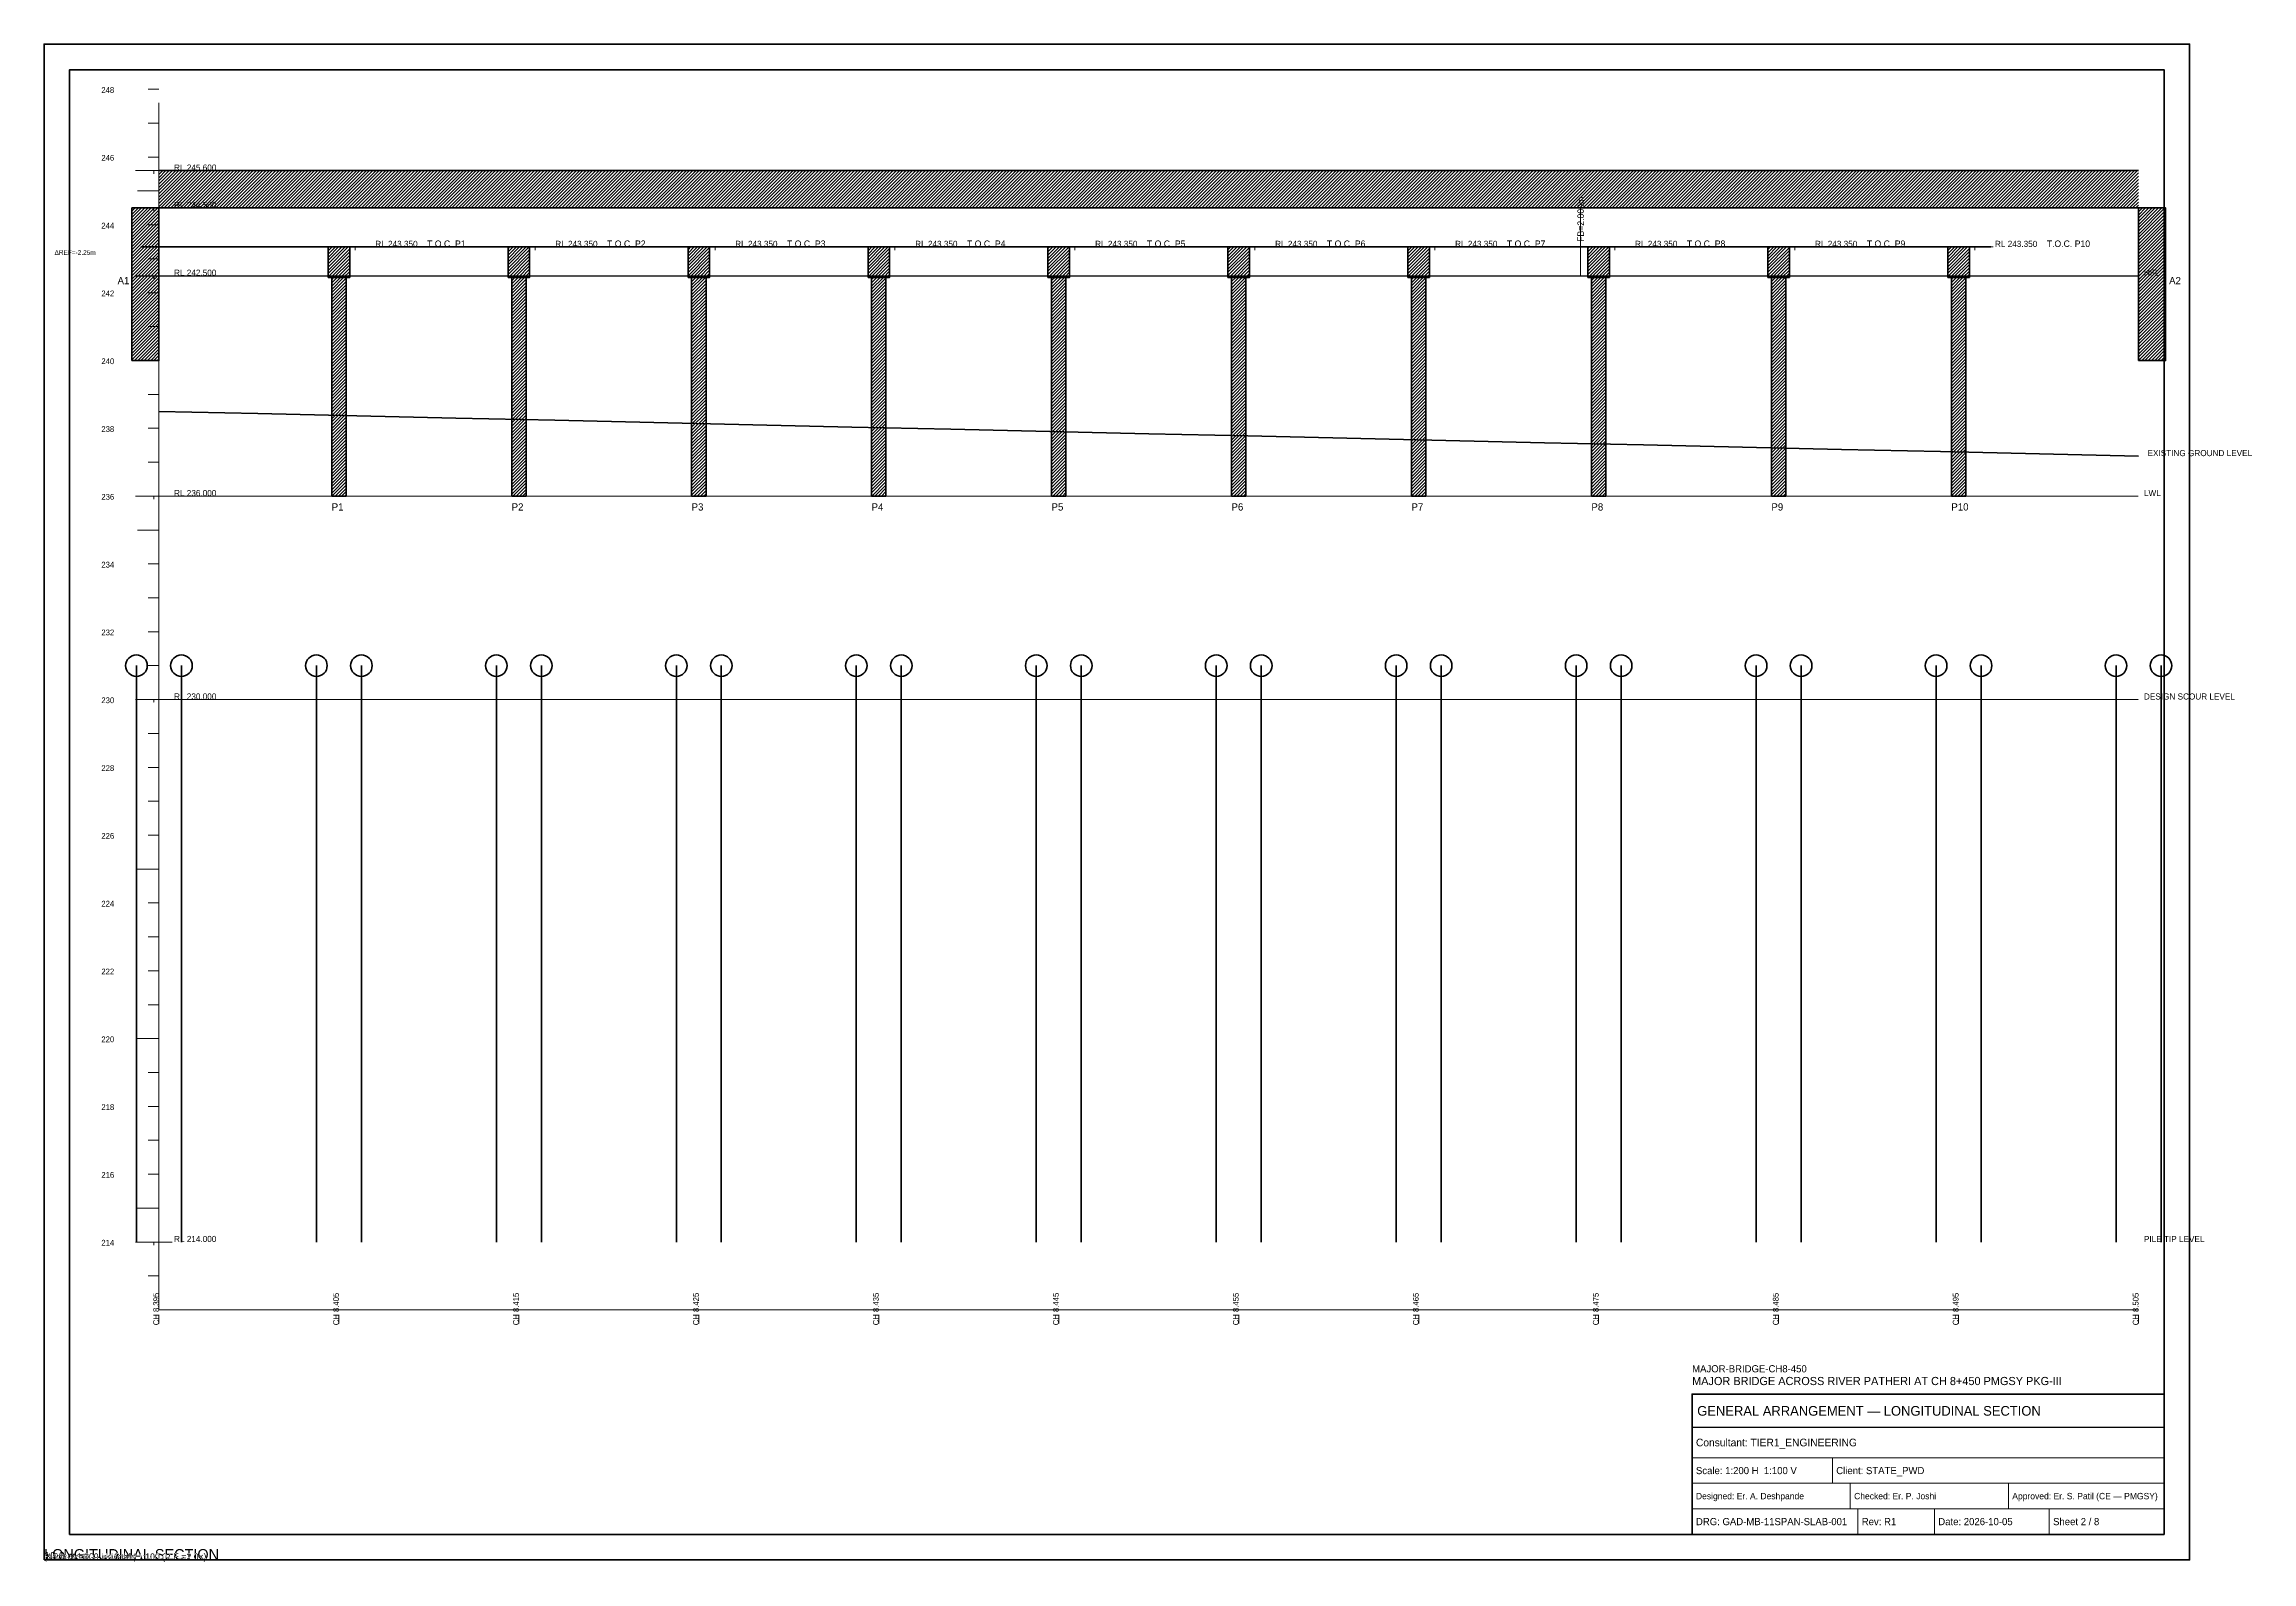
# Model space of a CAD drawing. Header units: metres. Extents: x 0 to 865, y -1 to 594.
import ezdxf

# ---------------------------------------------------------------- set-up
doc = ezdxf.new("R2010")
doc.units = ezdxf.units.M
doc.linetypes.add('DASHED', pattern=[0.5, 0.375, -0.125])
doc.linetypes.add('DASHED2', pattern=[0.25, 0.1875, -0.0625])
for name, color, linetype, lineweight in [('BORDER-INNER', 7, 'Continuous', 35), ('BORDER-OUTER', 7, 'Continuous', 70), ('CIVIL-CHAINAGE', 7, 'Continuous', 18), ('CIVIL-GROUND', 3, 'Continuous', 35), ('CIVIL-HFL', 5, 'DASHED', 25), ('CIVIL-LWL', 4, 'DASHED', 18), ('CIVIL-SCOUR', 1, 'DASHED2', 18), ('DIM-CHAINAGE', 3, 'Continuous', 18), ('DIM-LEVEL', 3, 'Continuous', 18), ('DIM-LINEAR', 3, 'Continuous', 18), ('FOUND-PILE', 4, 'Continuous', 35), ('STRUC-HATCHING', 8, 'Continuous', 18), ('STRUC-SECTION', 2, 'Continuous', 35), ('SUB-ABUT', 3, 'Continuous', 35), ('SUB-PIER', 2, 'Continuous', 35), ('SUPER-DECK', 2, 'Continuous', 50), ('TEXT-GENERAL', 7, 'Continuous', 18), ('TEXT-HEADER', 7, 'Continuous', 25), ('TEXT-LEVEL', 5, 'Continuous', 18), ('TEXT-SPEC', 7, 'Continuous', 13), ('TEXT-TITLE', 7, 'Continuous', 25), ('TITLEBLK-BOX', 7, 'Continuous', 50), ('TITLEBLK-TEXT', 7, 'Continuous', 18)]:
    doc.layers.add(name, color=color, linetype=linetype, lineweight=lineweight)

msp = doc.modelspace()

# ---------------------------------------------------------------- hatches: boundary and pattern name
at = {"layer": 'STRUC-HATCHING'}
h = msp.add_hatch(dxfattribs=at)
h.set_pattern_fill('ANSI31', scale=0.282182)
h.paths.add_polyline_path([(45, 529.81), (821, 529.81), (821, 544.43), (45, 544.43)])
h = msp.add_hatch(dxfattribs=at)
h.set_pattern_fill('ANSI31', scale=0.282182)
h.paths.add_polyline_path([(34.42, 470.02), (45, 470.02), (45, 529.81), (34.42, 529.81)])
h = msp.add_hatch(dxfattribs=at)
h.set_pattern_fill('ANSI31', scale=0.282182)
h.paths.add_polyline_path([(821, 470.02), (831.58, 470.02), (831.58, 529.81), (821, 529.81)])
h = msp.add_hatch(dxfattribs=at)
h.set_pattern_fill('ANSI31', scale=0.282182)
h.paths.add_polyline_path([(111.31, 502.57), (119.78, 502.57), (119.78, 514.53), (111.31, 514.53)])
h = msp.add_hatch(dxfattribs=at)
h.set_pattern_fill('ANSI31', scale=0.282182)
h.paths.add_polyline_path([(181.86, 502.57), (190.32, 502.57), (190.32, 514.53), (181.86, 514.53)])
h = msp.add_hatch(dxfattribs=at)
h.set_pattern_fill('ANSI31', scale=0.282182)
h.paths.add_polyline_path([(252.4, 502.57), (260.87, 502.57), (260.87, 514.53), (252.4, 514.53)])
h = msp.add_hatch(dxfattribs=at)
h.set_pattern_fill('ANSI31', scale=0.282182)
h.paths.add_polyline_path([(322.95, 502.57), (331.41, 502.57), (331.41, 514.53), (322.95, 514.53)])
h = msp.add_hatch(dxfattribs=at)
h.set_pattern_fill('ANSI31', scale=0.282182)
h.paths.add_polyline_path([(393.49, 502.57), (401.96, 502.57), (401.96, 514.53), (393.49, 514.53)])
h = msp.add_hatch(dxfattribs=at)
h.set_pattern_fill('ANSI31', scale=0.282182)
h.paths.add_polyline_path([(464.04, 502.57), (472.51, 502.57), (472.51, 514.53), (464.04, 514.53)])
h = msp.add_hatch(dxfattribs=at)
h.set_pattern_fill('ANSI31', scale=0.282182)
h.paths.add_polyline_path([(534.59, 502.57), (543.05, 502.57), (543.05, 514.53), (534.59, 514.53)])
h = msp.add_hatch(dxfattribs=at)
h.set_pattern_fill('ANSI31', scale=0.282182)
h.paths.add_polyline_path([(605.13, 502.57), (613.6, 502.57), (613.6, 514.53), (605.13, 514.53)])
h = msp.add_hatch(dxfattribs=at)
h.set_pattern_fill('ANSI31', scale=0.282182)
h.paths.add_polyline_path([(675.68, 502.57), (684.14, 502.57), (684.14, 514.53), (675.68, 514.53)])
h = msp.add_hatch(dxfattribs=at)
h.set_pattern_fill('ANSI31', scale=0.282182)
h.paths.add_polyline_path([(746.22, 502.57), (754.69, 502.57), (754.69, 514.53), (746.22, 514.53)])
h = msp.add_hatch(dxfattribs=at)
h.set_pattern_fill('ANSI31', scale=0.282182)
h.paths.add_polyline_path([(112.72, 416.88), (118.37, 416.88), (118.37, 502.57), (112.72, 502.57)])
h = msp.add_hatch(dxfattribs=at)
h.set_pattern_fill('ANSI31', scale=0.282182)
h.paths.add_polyline_path([(183.27, 416.88), (188.91, 416.88), (188.91, 502.57), (183.27, 502.57)])
h = msp.add_hatch(dxfattribs=at)
h.set_pattern_fill('ANSI31', scale=0.282182)
h.paths.add_polyline_path([(253.81, 416.88), (259.46, 416.88), (259.46, 502.57), (253.81, 502.57)])
h = msp.add_hatch(dxfattribs=at)
h.set_pattern_fill('ANSI31', scale=0.282182)
h.paths.add_polyline_path([(324.36, 416.88), (330, 416.88), (330, 502.57), (324.36, 502.57)])
h = msp.add_hatch(dxfattribs=at)
h.set_pattern_fill('ANSI31', scale=0.282182)
h.paths.add_polyline_path([(394.91, 416.88), (400.55, 416.88), (400.55, 502.57), (394.91, 502.57)])
h = msp.add_hatch(dxfattribs=at)
h.set_pattern_fill('ANSI31', scale=0.282182)
h.paths.add_polyline_path([(465.45, 416.88), (471.09, 416.88), (471.09, 502.57), (465.45, 502.57)])
h = msp.add_hatch(dxfattribs=at)
h.set_pattern_fill('ANSI31', scale=0.282182)
h.paths.add_polyline_path([(536, 416.88), (541.64, 416.88), (541.64, 502.57), (536, 502.57)])
h = msp.add_hatch(dxfattribs=at)
h.set_pattern_fill('ANSI31', scale=0.282182)
h.paths.add_polyline_path([(606.54, 416.88), (612.19, 416.88), (612.19, 502.57), (606.54, 502.57)])
h = msp.add_hatch(dxfattribs=at)
h.set_pattern_fill('ANSI31', scale=0.282182)
h.paths.add_polyline_path([(677.09, 416.88), (682.73, 416.88), (682.73, 502.57), (677.09, 502.57)])
h = msp.add_hatch(dxfattribs=at)
h.set_pattern_fill('ANSI31', scale=0.282182)
h.paths.add_polyline_path([(747.63, 416.88), (753.28, 416.88), (753.28, 502.57), (747.63, 502.57)])

# ---------------------------------------------------------------- linework, layer by layer
at = {"layer": 'BORDER-INNER'}
msp.add_lwpolyline([(10, 10), (831, 10), (831, 584), (10, 584), (10, 10)], dxfattribs=at)
at = {"layer": 'BORDER-OUTER'}
msp.add_lwpolyline([(0, 0), (841, 0), (841, 594), (0, 594), (0, 0)], dxfattribs=at)
at = {"layer": 'CIVIL-CHAINAGE'}
for p, q in [((45, 98), (821, 98)), ((45, 96), (45, 92.61)), ((115.55, 96), (115.55, 92.61)), ((186.09, 96), (186.09, 92.61)), ((256.64, 96), (256.64, 92.61)), ((327.18, 96), (327.18, 92.61)), ((397.73, 96), (397.73, 92.61)), ((468.27, 96), (468.27, 92.61)), ((538.82, 96), (538.82, 92.61)), ((609.36, 96), (609.36, 92.61)), ((679.91, 96), (679.91, 92.61)), ((750.45, 96), (750.45, 92.61)), ((821, 96), (821, 92.61))]:
    msp.add_line(p, q, dxfattribs=at)
at = {"layer": 'CIVIL-GROUND', "color": 3}
msp.add_lwpolyline([(45, 450.09), (83.8, 449.22), (122.6, 448.34), (161.4, 447.46), (200.2, 446.59), (239, 445.71), (277.8, 444.83), (316.6, 443.95), (355.4, 443.08), (394.2, 442.2), (433, 441.32), (471.8, 440.45), (510.6, 439.57), (549.4, 438.69), (588.2, 437.82), (627, 436.94), (665.8, 436.06), (704.6, 435.19), (743.4, 434.31), (782.2, 433.43), (821, 432.55)], dxfattribs=at)
at = {"layer": 'CIVIL-HFL'}
for p, q in [((35.8, 503.24), (50.2, 503.24)), ((43, 503.24), (43, 502.04))]:
    msp.add_line(p, q, dxfattribs=at)
at = {"layer": 'CIVIL-HFL', "color": 5}
msp.add_line((45, 503.24), (821, 503.24), dxfattribs=at)
at = {"layer": 'CIVIL-LWL'}
for p, q in [((35.8, 416.88), (50.2, 416.88)), ((43, 416.88), (43, 415.68))]:
    msp.add_line(p, q, dxfattribs=at)
at = {"layer": 'CIVIL-LWL', "color": 4}
msp.add_line((45, 416.88), (821, 416.88), dxfattribs=at)
at = {"layer": 'CIVIL-SCOUR'}
for p, q in [((35.8, 337.16), (50.2, 337.16)), ((43, 337.16), (43, 335.96))]:
    msp.add_line(p, q, dxfattribs=at)
at = {"layer": 'CIVIL-SCOUR', "color": 1}
msp.add_line((45, 337.16), (821, 337.16), dxfattribs=at)
at = {"layer": 'DIM-LEVEL'}
for p, q in [((40.77, 576.31), (45, 576.31)), ((40.77, 563.03), (45, 563.03)), ((45, 98), (45, 571)), ((40.77, 549.74), (45, 549.74)), ((35.8, 544.43), (50.2, 544.43)), ((43, 544.43), (43, 543.23)), ((35.8, 529.81), (50.2, 529.81)), ((36.53, 536.46), (45, 536.46)), ((43, 529.81), (43, 528.61)), ((40.77, 523.17), (45, 523.17)), ((114.7, 514.53), (129.09, 514.53)), ((121.89, 514.53), (121.89, 513.33)), ((185.24, 514.53), (199.64, 514.53)), ((192.44, 514.53), (192.44, 513.33)), ((255.79, 514.53), (270.18, 514.53)), ((262.99, 514.53), (262.99, 513.33)), ((326.34, 514.53), (340.73, 514.53)), ((333.53, 514.53), (333.53, 513.33)), ((396.88, 514.53), (411.27, 514.53)), ((404.08, 514.53), (404.08, 513.33)), ((467.43, 514.53), (481.82, 514.53)), ((474.62, 514.53), (474.62, 513.33)), ((537.97, 514.53), (552.36, 514.53)), ((545.17, 514.53), (545.17, 513.33)), ((608.52, 514.53), (622.91, 514.53)), ((615.71, 514.53), (615.71, 513.33)), ((679.06, 514.53), (693.45, 514.53)), ((686.26, 514.53), (686.26, 513.33)), ((749.61, 514.53), (764, 514.53)), ((756.8, 514.53), (756.8, 513.33)), ((40.77, 509.88), (45, 509.88)), ((40.77, 496.6), (45, 496.6)), ((40.77, 483.31), (45, 483.31)), ((36.53, 470.02), (45, 470.02)), ((40.77, 456.74), (45, 456.74)), ((40.77, 443.45), (45, 443.45)), ((40.77, 430.16), (45, 430.16)), ((40.77, 416.88), (45, 416.88)), ((36.53, 403.59), (45, 403.59)), ((40.77, 390.3), (45, 390.3)), ((40.77, 377.02), (45, 377.02)), ((40.77, 363.73), (45, 363.73)), ((40.77, 350.44), (45, 350.44)), ((36.53, 337.16), (45, 337.16)), ((40.77, 323.87), (45, 323.87)), ((40.77, 310.58), (45, 310.58)), ((40.77, 297.3), (45, 297.3)), ((40.77, 284.01), (45, 284.01)), ((36.53, 270.72), (45, 270.72)), ((40.77, 257.44), (45, 257.44)), ((40.77, 244.15), (45, 244.15)), ((40.77, 230.87), (45, 230.87)), ((40.77, 217.58), (45, 217.58)), ((36.53, 204.29), (45, 204.29)), ((40.77, 191.01), (45, 191.01)), ((40.77, 177.72), (45, 177.72)), ((40.77, 164.43), (45, 164.43)), ((40.77, 151.15), (45, 151.15)), ((36.53, 137.86), (45, 137.86)), ((35.8, 124.57), (50.2, 124.57)), ((40.77, 124.57), (45, 124.57)), ((43, 124.57), (43, 123.37)), ((40.77, 111.29), (45, 111.29))]:
    msp.add_line(p, q, dxfattribs=at)
at = {"layer": 'DIM-LINEAR'}
for p, q in [((588.2, 529.81), (602.31, 529.81)), ((600.28, 529.81), (604.34, 529.81)), ((602.31, 503.24), (602.31, 529.81)), ((588.2, 503.24), (602.31, 503.24)), ((600.28, 503.24), (604.34, 503.24))]:
    msp.add_line(p, q, dxfattribs=at)
at = {"layer": 'FOUND-PILE', "lineweight": 35}
for p, q in [((36.18, 350.44), (36.18, 124.57)), ((53.82, 350.44), (53.82, 124.57)), ((106.73, 350.44), (106.73, 124.57)), ((124.36, 350.44), (124.36, 124.57)), ((177.27, 350.44), (177.27, 124.57)), ((194.91, 350.44), (194.91, 124.57)), ((247.82, 350.44), (247.82, 124.57)), ((265.45, 350.44), (265.45, 124.57)), ((318.36, 350.44), (318.36, 124.57)), ((336, 350.44), (336, 124.57)), ((388.91, 350.44), (388.91, 124.57)), ((406.55, 350.44), (406.55, 124.57)), ((459.45, 350.44), (459.45, 124.57)), ((477.09, 350.44), (477.09, 124.57)), ((530, 350.44), (530, 124.57)), ((547.64, 350.44), (547.64, 124.57)), ((600.55, 350.44), (600.55, 124.57)), ((618.18, 350.44), (618.18, 124.57)), ((671.09, 350.44), (671.09, 124.57)), ((688.73, 350.44), (688.73, 124.57)), ((741.64, 350.44), (741.64, 124.57)), ((759.27, 350.44), (759.27, 124.57)), ((812.18, 350.44), (812.18, 124.57)), ((829.82, 350.44), (829.82, 124.57))]:
    msp.add_line(p, q, dxfattribs=at)
at = {"layer": 'FOUND-PILE'}
for centre in [(36.18, 350.44), (53.82, 350.44), (106.73, 350.44), (124.36, 350.44), (177.27, 350.44), (194.91, 350.44), (247.82, 350.44), (265.45, 350.44), (318.36, 350.44), (336, 350.44), (388.91, 350.44), (406.55, 350.44), (459.45, 350.44), (477.09, 350.44), (530, 350.44), (547.64, 350.44), (600.55, 350.44), (618.18, 350.44), (671.09, 350.44), (688.73, 350.44), (741.64, 350.44), (759.27, 350.44), (812.18, 350.44), (829.82, 350.44)]:
    msp.add_circle(centre, 4.23, dxfattribs=at)
at = {"layer": 'STRUC-SECTION', "color": 8, "linetype": 'DASHED'}
for p in [(128.24, 514.53), (198.79, 514.53), (269.33, 514.53), (339.88, 514.53), (410.43, 514.53), (480.97, 514.53), (551.52, 514.53), (622.06, 514.53), (692.61, 514.53), (763.15, 514.53)]:
    msp.add_line(p, (37.95, 514.53), dxfattribs=at)
at = {"layer": 'SUB-ABUT', "lineweight": 40}
for points in [[(34.42, 470.02), (45, 470.02), (45, 529.81), (34.42, 529.81), (34.42, 470.02)], [(821, 470.02), (831.58, 470.02), (831.58, 529.81), (821, 529.81), (821, 470.02)]]:
    msp.add_lwpolyline(points, dxfattribs=at)
at = {"layer": 'SUB-PIER', "lineweight": 40}
for points in [[(111.31, 502.57), (119.78, 502.57), (119.78, 514.53), (111.31, 514.53), (111.31, 502.57)], [(181.86, 502.57), (190.32, 502.57), (190.32, 514.53), (181.86, 514.53), (181.86, 502.57)], [(252.4, 502.57), (260.87, 502.57), (260.87, 514.53), (252.4, 514.53), (252.4, 502.57)], [(322.95, 502.57), (331.41, 502.57), (331.41, 514.53), (322.95, 514.53), (322.95, 502.57)], [(393.49, 502.57), (401.96, 502.57), (401.96, 514.53), (393.49, 514.53), (393.49, 502.57)], [(464.04, 502.57), (472.51, 502.57), (472.51, 514.53), (464.04, 514.53), (464.04, 502.57)], [(534.59, 502.57), (543.05, 502.57), (543.05, 514.53), (534.59, 514.53), (534.59, 502.57)], [(605.13, 502.57), (613.6, 502.57), (613.6, 514.53), (605.13, 514.53), (605.13, 502.57)], [(675.68, 502.57), (684.14, 502.57), (684.14, 514.53), (675.68, 514.53), (675.68, 502.57)], [(746.22, 502.57), (754.69, 502.57), (754.69, 514.53), (746.22, 514.53), (746.22, 502.57)], [(112.72, 416.88), (118.37, 416.88), (118.37, 502.57), (112.72, 502.57), (112.72, 416.88)], [(183.27, 416.88), (188.91, 416.88), (188.91, 502.57), (183.27, 502.57), (183.27, 416.88)], [(253.81, 416.88), (259.46, 416.88), (259.46, 502.57), (253.81, 502.57), (253.81, 416.88)], [(324.36, 416.88), (330, 416.88), (330, 502.57), (324.36, 502.57), (324.36, 416.88)], [(394.91, 416.88), (400.55, 416.88), (400.55, 502.57), (394.91, 502.57), (394.91, 416.88)], [(465.45, 416.88), (471.09, 416.88), (471.09, 502.57), (465.45, 502.57), (465.45, 416.88)], [(536, 416.88), (541.64, 416.88), (541.64, 502.57), (536, 502.57), (536, 416.88)], [(606.54, 416.88), (612.19, 416.88), (612.19, 502.57), (606.54, 502.57), (606.54, 416.88)], [(677.09, 416.88), (682.73, 416.88), (682.73, 502.57), (677.09, 502.57), (677.09, 416.88)], [(747.63, 416.88), (753.28, 416.88), (753.28, 502.57), (747.63, 502.57), (747.63, 416.88)]]:
    msp.add_lwpolyline(points, dxfattribs=at)
at = {"layer": 'SUPER-DECK'}
for p, q in [((45, 544.43), (821, 544.43)), ((45, 529.81), (821, 529.81))]:
    msp.add_line(p, q, dxfattribs=at)
at = {"layer": 'TITLEBLK-BOX', "lineweight": 50}
msp.add_lwpolyline([(646, 10), (831, 10), (831, 65), (646, 65), (646, 10)], dxfattribs=at)
at = {"layer": 'TITLEBLK-BOX', "lineweight": 30}
msp.add_lwpolyline([(646, 52), (831, 52), (831, 65), (646, 65), (646, 52)], dxfattribs=at)
at = {"layer": 'TITLEBLK-BOX', "lineweight": 18}
for points in [[(646, 40), (831, 40), (831, 52), (646, 52), (646, 40)], [(646, 30), (701, 30), (701, 40), (646, 40), (646, 30)], [(701, 30), (831, 30), (831, 40), (701, 40), (701, 30)], [(646, 20), (708, 20), (708, 30), (646, 30), (646, 20)], [(708, 20), (770, 20), (770, 30), (708, 30), (708, 20)], [(770, 20), (831, 20), (831, 30), (770, 30), (770, 20)], [(646, 10), (711, 10), (711, 20), (646, 20), (646, 10)], [(711, 10), (741, 10), (741, 20), (711, 20), (711, 10)], [(741, 10), (786, 10), (786, 20), (741, 20), (741, 10)], [(786, 10), (831, 10), (831, 20), (786, 20), (786, 10)]]:
    msp.add_lwpolyline(points, dxfattribs=at)

# ---------------------------------------------------------------- texts
at = {"layer": 'CIVIL-GROUND', "color": 3}
msp.add_text('EXISTING GROUND LEVEL', height=2.3985, dxfattribs=at).set_placement((824.53, 432.55))
at = {"layer": 'CIVIL-HFL', "color": 5}
msp.add_text('HFL', height=2.399, dxfattribs=at).set_placement((823.12, 503.24))
at = {"layer": 'CIVIL-LWL', "color": 4}
msp.add_text('LWL', height=2.399, dxfattribs=at).set_placement((823.12, 416.88))
at = {"layer": 'CIVIL-SCOUR', "color": 1}
msp.add_text('DESIGN SCOUR LEVEL', height=2.3985, dxfattribs=at).set_placement((823.12, 337.16))
at = {"layer": 'DIM-CHAINAGE'}
for s, p in [('CH 8.395', (45, 91.94)), ('CH 8.405', (115.55, 91.94)), ('CH 8.415', (186.09, 91.94)), ('CH 8.425', (256.64, 91.94)), ('CH 8.435', (327.18, 91.94)), ('CH 8.445', (397.73, 91.94)), ('CH 8.455', (468.27, 91.94)), ('CH 8.465', (538.82, 91.94)), ('CH 8.475', (609.36, 91.94)), ('CH 8.485', (679.91, 91.94)), ('CH 8.495', (750.45, 91.94)), ('CH 8.505', (821, 91.94))]:
    msp.add_text(s, height=2.257, rotation=90, dxfattribs=at).set_placement(p)
at = {"layer": 'DIM-LINEAR'}
msp.add_text('FB=2.000m', height=2.54, rotation=90, dxfattribs=at).set_placement((603.58, 516.53))
at = {"layer": 'TEXT-GENERAL'}
for s, height, p in [('A1', 2.822, (28.77, 499.92)), ('A2', 2.822, (832.99, 499.92)), ('P1', 2.822, (112.72, 411.23)), ('P2', 2.822, (183.27, 411.23)), ('P3', 2.822, (253.81, 411.23)), ('P4', 2.822, (324.36, 411.23)), ('P5', 2.822, (394.91, 411.23)), ('P6', 2.822, (465.45, 411.23)), ('P7', 2.822, (536, 411.23)), ('P8', 2.822, (606.54, 411.23)), ('P9', 2.822, (677.09, 411.23)), ('P10', 2.822, (747.63, 411.23)), ('PILE TIP LEVEL', 2.3985, (823.12, 124.57)), ('10.0 m', 3.104, (0, 0)), ('10.0 m', 3.104, (0, 0)), ('10.0 m', 3.104, (0, 0)), ('10.0 m', 3.104, (0, 0)), ('10.0 m', 3.104, (0, 0)), ('10.0 m', 3.104, (0, 0)), ('10.0 m', 3.104, (0, 0)), ('10.0 m', 3.104, (0, 0)), ('10.0 m', 3.104, (0, 0)), ('10.0 m', 3.104, (0, 0)), ('10.0 m', 3.104, (0, 0))]:
    msp.add_text(s, height=height, dxfattribs=at).set_placement(p)
at = {"layer": 'TEXT-HEADER'}
for s, height, p in [('T.O.C. P1', 2.54, (150.11, 514.53)), ('T.O.C. P2', 2.54, (220.66, 514.53)), ('T.O.C. P3', 2.54, (291.2, 514.53)), ('T.O.C. P4', 2.54, (361.75, 514.53)), ('T.O.C. P5', 2.54, (432.29, 514.53)), ('T.O.C. P6', 2.54, (502.84, 514.53)), ('T.O.C. P7', 2.54, (573.39, 514.53)), ('T.O.C. P8', 2.54, (643.93, 514.53)), ('T.O.C. P9', 2.54, (714.48, 514.53)), ('T.O.C. P10', 2.54, (785.02, 514.53)), ('LONGITUDINAL SECTION', 4.2327, (0, 0))]:
    msp.add_text(s, height=height, dxfattribs=at).set_placement(p)
at = {"layer": 'TEXT-LEVEL'}
for s, height, p in [('248', 2.257, (22.43, 574.9)), ('246', 2.257, (22.43, 548.33)), ('RL 245.600', 2.399, (50.92, 544.43)), ('RL 244.500', 2.399, (50.92, 529.81)), ('244', 2.257, (22.43, 521.76)), ('RL 243.350', 2.399, (129.81, 514.53)), ('RL 243.350', 2.399, (200.36, 514.53)), ('RL 243.350', 2.399, (270.9, 514.53)), ('RL 243.350', 2.399, (341.45, 514.53)), ('RL 243.350', 2.399, (411.99, 514.53)), ('RL 243.350', 2.399, (482.54, 514.53)), ('RL 243.350', 2.399, (553.08, 514.53)), ('RL 243.350', 2.399, (623.63, 514.53)), ('RL 243.350', 2.399, (694.17, 514.53)), ('RL 243.350', 2.399, (764.72, 514.53)), ('RL 242.500', 2.399, (50.92, 503.24)), ('242', 2.257, (22.43, 495.18)), ('240', 2.257, (22.43, 468.61)), ('238', 2.257, (22.43, 442.04)), ('236', 2.257, (22.43, 415.47)), ('RL 236.000', 2.399, (50.92, 416.88)), ('234', 2.257, (22.43, 388.89)), ('232', 2.257, (22.43, 362.32)), ('230', 2.257, (22.43, 335.75)), ('RL 230.000', 2.399, (50.92, 337.16)), ('228', 2.257, (22.43, 309.17)), ('226', 2.257, (22.43, 282.6)), ('224', 2.257, (22.43, 256.03)), ('222', 2.257, (22.43, 229.45)), ('220', 2.257, (22.43, 202.88)), ('218', 2.257, (22.43, 176.31)), ('216', 2.257, (22.43, 149.74)), ('214', 2.257, (22.43, 123.16)), ('RL 214.000', 2.399, (50.92, 124.57))]:
    msp.add_text(s, height=height, dxfattribs=at).set_placement(p)
at = {"layer": 'TEXT-SPEC', "color": 8}
for s, height, p in [('ΔREF=-2.25m', 1.8342, (4.08, 511.43)), ('ΔREF=-2.25m', 1.8342, (4.08, 511.43)), ('ΔREF=-2.25m', 1.8342, (4.08, 511.43)), ('ΔREF=-2.25m', 1.8342, (4.08, 511.43)), ('ΔREF=-2.25m', 1.8342, (4.08, 511.43)), ('ΔREF=-2.25m', 1.8342, (4.08, 511.43)), ('ΔREF=-2.25m', 1.8342, (4.08, 511.43)), ('ΔREF=-2.25m', 1.8342, (4.08, 511.43)), ('ΔREF=-2.25m', 1.8342, (4.08, 511.43)), ('ΔREF=-2.25m', 1.8342, (4.08, 511.43)), ('(Not to Scale — indicative)', 2.2857, (0, 0))]:
    msp.add_text(s, height=height, dxfattribs=at).set_placement(p)
at = {"layer": 'TEXT-SPEC'}
msp.add_text('H Scale 1:200   V Scale 1:100 (V.E.=2.0×)', height=2.5396, dxfattribs=at).set_placement((0, 0))
at = {"layer": 'TEXT-TITLE'}
for s, height, p in [('MAJOR BRIDGE ACROSS RIVER PATHERI AT CH 8+450 PMGSY PKG-III', 3.2, (646, 68.5)), ('GENERAL ARRANGEMENT — LONGITUDINAL SECTION', 3.8, (648, 56.5))]:
    msp.add_text(s, height=height, dxfattribs=at).set_placement(p)
at = {"layer": 'TITLEBLK-TEXT'}
for s, height, p in [('MAJOR-BRIDGE-CH8-450', 2.8, (646, 73.5)), ('Consultant: TIER1_ENGINEERING', 3, (647.5, 44.5)), ('Scale: 1:200 H  1:100 V', 2.8, (647.5, 33.6)), ('Client: STATE_PWD', 2.8, (702.5, 33.6)), ('Designed: Er. A. Deshpande', 2.5, (647.5, 23.75)), ('Checked: Er. P. Joshi', 2.5, (709.5, 23.75)), ('Approved: Er. S. Patil (CE — PMGSY)', 2.5, (771.5, 23.75)), ('DRG: GAD-MB-11SPAN-SLAB-001', 2.8, (647.5, 13.6)), ('Rev: R1', 2.8, (712.5, 13.6)), ('Date: 2026-10-05', 2.8, (742.5, 13.6)), ('Sheet 2 / 8', 2.8, (787.5, 13.6))]:
    msp.add_text(s, height=height, dxfattribs=at).set_placement(p)

doc.saveas('drawing.dxf')
